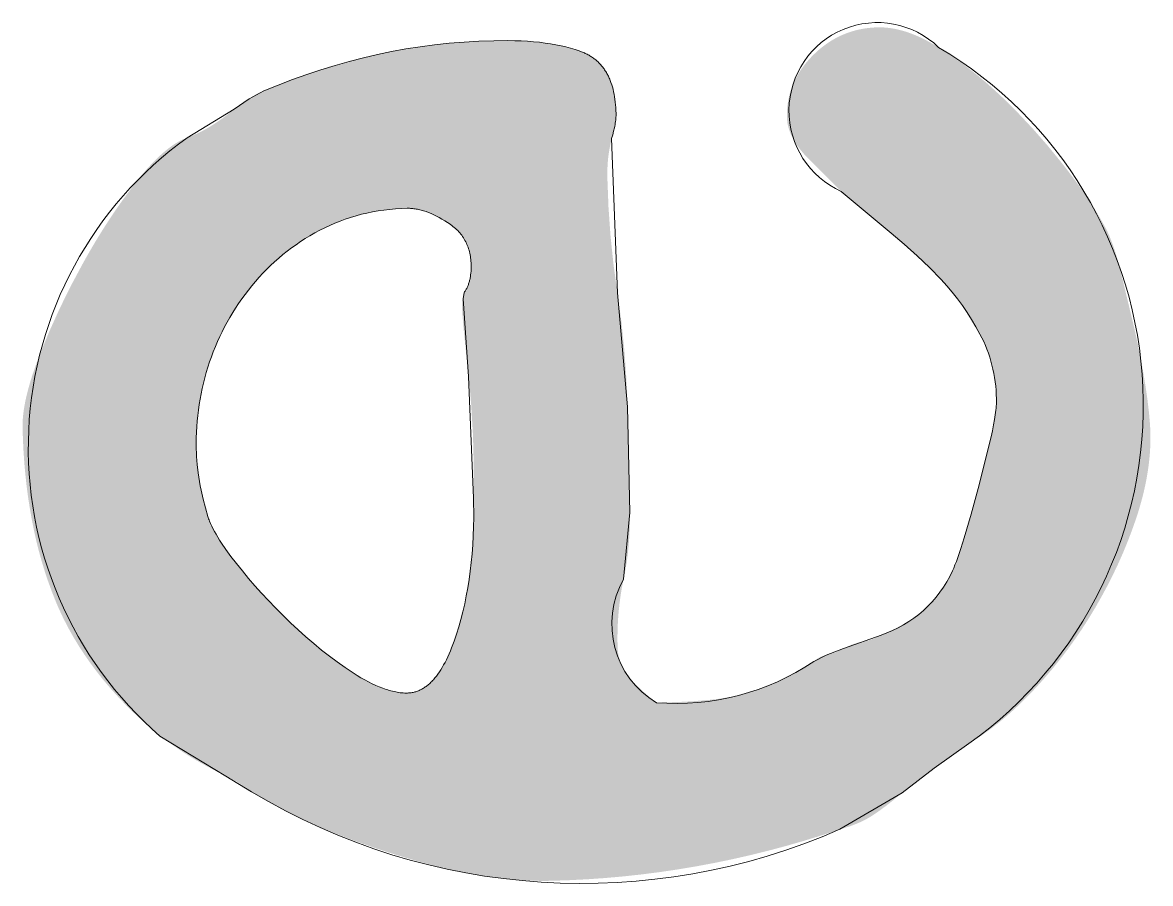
# Model space of a CAD drawing. Header units: millimetres. Extents: x 0 to 505, y 0 to 432.
# Drawn here: x 260.79 to 266.17, y 104.52 to 108.62 of the extents above; entities that cross this region are included whole.
import ezdxf

# ---------------------------------------------------------------- set-up
doc = ezdxf.new("R2010")
doc.units = ezdxf.units.MM
doc.header["$MEASUREMENT"] = 0
doc.layers.add('DEFAULT', color=4, linetype='Continuous')

msp = doc.modelspace()

# ---------------------------------------------------------------- hatches: boundary and pattern name
at = {"layer": 'DEFAULT', "extrusion": (0, 0, -1)}
h = msp.add_hatch(color=7, dxfattribs=at)
h.paths.add_polyline_path([(-265.1632, 108.5026), (-265.2026, 108.4773), (-265.2416, 108.4507), (-265.2802, 108.4228), (-265.3184, 108.3936), (-265.3563, 108.3631), (-265.3939, 108.3313), (-265.4311, 108.2981), (-265.468, 108.2636), (-265.5045, 108.2281), (-265.5406, 108.1915), (-265.6119, 108.1155), (-265.6817, 108.0358), (-265.7501, 107.9523), (-265.783, 107.9101), (-265.8141, 107.8687), (-265.8433, 107.8283), (-265.8705, 107.7887), (-265.8959, 107.7501), (-265.9193, 107.7123), (-265.9409, 107.6755), (-265.9606, 107.6395), (-265.9652, 107.6304), (-265.9698, 107.6208), (-265.9744, 107.6108), (-265.979, 107.6002), (-265.988, 107.5778), (-265.9969, 107.5535), (-266.0056, 107.5273), (-266.0141, 107.4992), (-266.0225, 107.4693), (-266.0308, 107.4375), (-266.0965, 107.1634), (-266.1122, 107.0922), (-266.1265, 107.0217), (-266.1393, 106.9519), (-266.1506, 106.883), (-266.1598, 106.8177), (-266.1667, 106.759), (-266.1712, 106.7071), (-266.1725, 106.6837), (-266.1733, 106.6621), (-266.1735, 106.638), (-266.1731, 106.6137), (-266.1721, 106.5892), (-266.1705, 106.5646), (-266.1683, 106.5397), (-266.1655, 106.5147), (-266.1621, 106.4894), (-266.1581, 106.464), (-266.1535, 106.4383), (-266.1483, 106.4125), (-266.1424, 106.3864), (-266.136, 106.3602), (-266.129, 106.3338), (-266.1214, 106.3071), (-266.1132, 106.2803), (-266.1043, 106.2533), (-266.0853, 106.1992), (-266.0647, 106.1454), (-266.0427, 106.0919), (-266.0191, 106.0388), (-265.994, 105.986), (-265.9675, 105.9336), (-265.9394, 105.8816), (-265.9099, 105.8298), (-265.879, 105.7788), (-265.8469, 105.7288), (-265.8137, 105.68), (-265.7793, 105.6323), (-265.7438, 105.5857), (-265.7072, 105.5402), (-265.6694, 105.4958), (-265.6305, 105.4525), (-265.5909, 105.4108), (-265.5511, 105.3713), (-265.511, 105.3342), (-265.4909, 105.3164), (-265.4707, 105.2993), (-265.4505, 105.2827), (-265.4302, 105.2666), (-265.4098, 105.2511), (-265.3894, 105.2362), (-265.3689, 105.2218), (-265.3483, 105.208), (-265.3277, 105.1948), (-265.307, 105.1821), (-265.2613, 105.1514), (-265.2185, 105.1217), (-265.1787, 105.0928), (-265.1418, 105.0646), (-264.9888, 104.9475), (-264.9537, 104.9179), (-264.9195, 104.8906), (-264.8859, 104.8656), (-264.8694, 104.854), (-264.8531, 104.8429), (-264.8449, 104.8376), (-264.8364, 104.8323), (-264.8278, 104.8272), (-264.8188, 104.8223), (-264.8097, 104.8175), (-264.8003, 104.8128), (-264.7906, 104.8082), (-264.7807, 104.8038), (-264.7706, 104.7996), (-264.7602, 104.7954), (-264.7496, 104.7914), (-264.7388, 104.7876), (-264.7164, 104.7803), (-264.693, 104.7735), (-264.6082, 104.7456), (-264.5231, 104.7193), (-264.4378, 104.6947), (-264.3523, 104.6718), (-264.2666, 104.6506), (-264.1807, 104.6311), (-264.0945, 104.6132), (-264.0081, 104.597), (-263.9215, 104.5825), (-263.8347, 104.5697), (-263.7477, 104.5585), (-263.6604, 104.549), (-263.5729, 104.5412), (-263.4852, 104.5351), (-263.3972, 104.5307), (-263.309, 104.5279), (-263.2697, 104.5276), (-263.2295, 104.5284), (-263.1886, 104.5302), (-263.1468, 104.5331), (-263.1042, 104.537), (-263.0608, 104.542), (-263.0166, 104.548), (-262.9715, 104.5551), (-262.9256, 104.5632), (-262.8789, 104.5724), (-262.7831, 104.594), (-262.684, 104.6199), (-262.5816, 104.65), (-262.4797, 104.6829), (-262.3822, 104.7171), (-262.2889, 104.7528), (-262.1999, 104.7899), (-262.1151, 104.8284), (-262.0743, 104.8482), (-262.0346, 104.8683), (-261.996, 104.8888), (-261.9584, 104.9096), (-261.9219, 104.9308), (-261.8865, 104.9523), (-261.8713, 104.9637), (-261.8561, 104.9744), (-261.8409, 104.9847), (-261.8257, 104.9943), (-261.8106, 105.0035), (-261.7954, 105.0121), (-261.7802, 105.0201), (-261.7649, 105.0276), (-261.7348, 105.0423), (-261.7046, 105.0577), (-261.6439, 105.0909), (-261.6148, 105.1078), (-261.5879, 105.124), (-261.5633, 105.1396), (-261.5408, 105.1545), (-261.4495, 105.2184), (-261.4061, 105.2551), (-261.3644, 105.2923), (-261.3242, 105.33), (-261.2857, 105.3682), (-261.2489, 105.407), (-261.2136, 105.4462), (-261.18, 105.486), (-261.148, 105.5262), (-261.1176, 105.567), (-261.0889, 105.6082), (-261.0617, 105.65), (-261.0362, 105.6923), (-261.0124, 105.735), (-260.9901, 105.7783), (-260.9695, 105.8221), (-260.9598, 105.8442), (-260.9505, 105.8664), (-260.9329, 105.9113), (-260.9163, 105.9571), (-260.9007, 106.0038), (-260.8862, 106.0513), (-260.8728, 106.0997), (-260.8604, 106.149), (-260.8491, 106.1992), (-260.8389, 106.2502), (-260.8297, 106.3021), (-260.8215, 106.3548), (-260.8144, 106.4084), (-260.8084, 106.4629), (-260.8034, 106.5182), (-260.7995, 106.5744), (-260.7966, 106.6314), (-260.7948, 106.6893), (-260.7947, 106.6977), (-260.7948, 106.7061), (-260.7951, 106.7148), (-260.7955, 106.7236), (-260.7961, 106.7326), (-260.7969, 106.7417), (-260.7989, 106.7605), (-260.8016, 106.78), (-260.8051, 106.8001), (-260.8092, 106.8209), (-260.814, 106.8424), (-260.8195, 106.8646), (-260.8257, 106.8874), (-260.8325, 106.9109), (-260.8401, 106.9351), (-260.8573, 106.9854), (-260.8772, 107.0385), (-260.922, 107.1472), (-260.9713, 107.2561), (-261.025, 107.365), (-261.0833, 107.474), (-261.1137, 107.5279), (-261.1446, 107.5803), (-261.1759, 107.6311), (-261.2076, 107.6804), (-261.2397, 107.7283), (-261.2722, 107.7746), (-261.3051, 107.8195), (-261.3384, 107.8629), (-261.355, 107.8837), (-261.3715, 107.9035), (-261.3877, 107.9222), (-261.4037, 107.9399), (-261.4195, 107.9566), (-261.4351, 107.9723), (-261.4505, 107.9869), (-261.4657, 108.0005), (-261.4807, 108.013), (-261.4881, 108.0189), (-261.4954, 108.0245), (-261.5027, 108.0299), (-261.51, 108.035), (-261.5172, 108.0398), (-261.5243, 108.0444), (-261.5314, 108.0488), (-261.5384, 108.0529), (-261.5454, 108.0567), (-261.5524, 108.0602), (-261.5592, 108.0635), (-261.5661, 108.0666), (-261.5728, 108.0694), (-261.5795, 108.0719), (-261.5929, 108.0769), (-261.6064, 108.0823), (-261.62, 108.0883), (-261.6336, 108.0947), (-261.6474, 108.1016), (-261.6612, 108.1089), (-261.6751, 108.1167), (-261.6891, 108.125), (-261.7032, 108.1338), (-261.7174, 108.143), (-261.7316, 108.1527), (-261.746, 108.1629), (-261.7604, 108.1736), (-261.7749, 108.1847), (-261.8042, 108.2083), (-261.8748, 108.2578), (-261.8837, 108.2638), (-261.8925, 108.2694), (-261.9014, 108.2747), (-261.9103, 108.2796), (-261.9192, 108.284), (-261.9236, 108.2862), (-261.9281, 108.2882), (-261.9325, 108.2901), (-261.937, 108.2919), (-261.9415, 108.2937), (-262.0821, 108.3487), (-262.15, 108.3729), (-262.2177, 108.3955), (-262.2852, 108.4163), (-262.3526, 108.4355), (-262.4199, 108.4529), (-262.487, 108.4688), (-262.5544, 108.4828), (-262.6223, 108.4952), (-262.6909, 108.5059), (-262.76, 108.515), (-262.8298, 108.5224), (-262.9002, 108.5281), (-262.9711, 108.5321), (-263.0427, 108.5345), (-263.1097, 108.535), (-263.1417, 108.5344), (-263.1727, 108.5333), (-263.2027, 108.5316), (-263.2318, 108.5295), (-263.2599, 108.5267), (-263.2871, 108.5234), (-263.3132, 108.5196), (-263.3384, 108.5153), (-263.3626, 108.5104), (-263.3858, 108.505), (-263.4081, 108.4991), (-263.4189, 108.4959), (-263.4294, 108.4926), (-263.4397, 108.4891), (-263.4497, 108.4856), (-263.4595, 108.4819), (-263.4691, 108.478), (-263.4738, 108.476), (-263.4784, 108.4739), (-263.4829, 108.4718), (-263.4874, 108.4695), (-263.4918, 108.4672), (-263.4961, 108.4648), (-263.5004, 108.4623), (-263.5046, 108.4597), (-263.5087, 108.4571), (-263.5128, 108.4544), (-263.5167, 108.4515), (-263.5206, 108.4487), (-263.5245, 108.4457), (-263.5282, 108.4426), (-263.5319, 108.4395), (-263.5355, 108.4363), (-263.5391, 108.433), (-263.5426, 108.4296), (-263.546, 108.4262), (-263.5493, 108.4227), (-263.5525, 108.4191), (-263.5557, 108.4154), (-263.5589, 108.4116), (-263.5619, 108.4077), (-263.5649, 108.4038), (-263.5678, 108.3998), (-263.5706, 108.3957), (-263.5734, 108.3915), (-263.576, 108.3873), (-263.5787, 108.383), (-263.5812, 108.3785), (-263.5837, 108.374), (-263.5861, 108.3695), (-263.5884, 108.3648), (-263.5907, 108.3601), (-263.5928, 108.3553), (-263.5949, 108.3504), (-263.597, 108.3454), (-263.599, 108.3403), (-263.6009, 108.3352), (-263.6044, 108.3247), (-263.6077, 108.3139), (-263.6108, 108.3027), (-263.6135, 108.2912), (-263.6159, 108.2794), (-263.6181, 108.2673), (-263.6199, 108.2549), (-263.6215, 108.2421), (-263.6228, 108.229), (-263.6238, 108.2156), (-263.6246, 108.2019), (-263.625, 108.1879), (-263.625, 108.1818), (-263.6249, 108.1755), (-263.6246, 108.1691), (-263.6241, 108.1624), (-263.6234, 108.1556), (-263.6225, 108.1486), (-263.6215, 108.1413), (-263.6202, 108.1339), (-263.6188, 108.1263), (-263.6172, 108.1185), (-263.6135, 108.1024), (-263.609, 108.0855), (-263.6038, 108.0678), (-263.5987, 108.044), (-263.5943, 108.021), (-263.5906, 107.9988), (-263.5877, 107.9774), (-263.5865, 107.9666), (-263.5856, 107.9553), (-263.5848, 107.9434), (-263.5842, 107.9309), (-263.5836, 107.9044), (-263.5838, 107.8755), (-263.5891, 107.7382), (-263.5988, 107.6018), (-263.613, 107.4662), (-263.6316, 107.3315), (-263.6502, 107.1968), (-263.6644, 107.0613), (-263.6741, 106.9249), (-263.6793, 106.7878), (-263.6793, 106.7877), (-263.69, 106.2849), (-263.6904, 106.2433), (-263.6896, 106.2022), (-263.6877, 106.1616), (-263.6847, 106.1216), (-263.6805, 106.0821), (-263.6752, 106.0431), (-263.6687, 106.0047), (-263.661, 105.9668), (-263.6535, 105.9289), (-263.647, 105.8904), (-263.6417, 105.8515), (-263.6375, 105.812), (-263.6344, 105.772), (-263.6325, 105.7315), (-263.6317, 105.6904), (-263.6321, 105.6488), (-263.6323, 105.6429), (-263.6326, 105.6369), (-263.633, 105.6311), (-263.6335, 105.6253), (-263.6342, 105.6196), (-263.635, 105.6139), (-263.6358, 105.6083), (-263.6368, 105.6028), (-263.638, 105.5973), (-263.6392, 105.5919), (-263.6405, 105.5866), (-263.642, 105.5813), (-263.6436, 105.576), (-263.6453, 105.5709), (-263.6471, 105.5658), (-263.649, 105.5607), (-263.6511, 105.5558), (-263.6532, 105.5508), (-263.6555, 105.546), (-263.6579, 105.5412), (-263.6604, 105.5365), (-263.663, 105.5318), (-263.6657, 105.5272), (-263.6685, 105.5227), (-263.6715, 105.5182), (-263.6746, 105.5138), (-263.6778, 105.5094), (-263.6811, 105.5051), (-263.6845, 105.5009), (-263.688, 105.4967), (-263.6916, 105.4926), (-263.6954, 105.4885), (-263.7107, 105.4726), (-263.726, 105.4573), (-263.7413, 105.4426), (-263.7566, 105.4284), (-263.7719, 105.4148), (-263.7871, 105.4018), (-263.8023, 105.3893), (-263.8175, 105.3774), (-263.9403, 105.3816), (-263.9949, 105.3846), (-264.0687, 105.3905), (-264.0921, 105.3931), (-264.1151, 105.396), (-264.1376, 105.3993), (-264.1598, 105.403), (-264.1816, 105.407), (-264.203, 105.4114), (-264.2241, 105.4162), (-264.2448, 105.4214), (-264.2653, 105.4271), (-264.2857, 105.4335), (-264.3059, 105.4403), (-264.3258, 105.4478), (-264.3455, 105.4557), (-264.3651, 105.4643), (-264.3844, 105.4734), (-264.4248, 105.4938), (-264.4689, 105.5172), (-264.5678, 105.5733), (-264.5693, 105.5748), (-264.5708, 105.5763), (-264.5724, 105.5777), (-264.5739, 105.5791), (-264.5755, 105.5804), (-264.5771, 105.5818), (-264.5788, 105.5831), (-264.5804, 105.5843), (-264.5821, 105.5855), (-264.5838, 105.5867), (-264.5855, 105.5879), (-264.5873, 105.589), (-264.589, 105.5901), (-264.5908, 105.5912), (-264.5926, 105.5922), (-264.5945, 105.5932), (-264.5963, 105.5942), (-264.5982, 105.5951), (-264.6001, 105.596), (-264.6021, 105.5968), (-264.604, 105.5977), (-264.606, 105.5985), (-264.608, 105.5992), (-264.61, 105.5999), (-264.6121, 105.6006), (-264.6141, 105.6013), (-264.6162, 105.6019), (-264.6183, 105.6025), (-264.6205, 105.603), (-264.6226, 105.6036), (-264.627, 105.6045), (-264.6315, 105.6054), (-264.6362, 105.6064), (-264.6409, 105.6076), (-264.6457, 105.6089), (-264.6506, 105.6104), (-264.6556, 105.612), (-264.6607, 105.6138), (-264.6658, 105.6157), (-264.6711, 105.6177), (-264.6764, 105.6199), (-264.6874, 105.6247), (-264.6987, 105.6302), (-264.7103, 105.6362), (-264.7221, 105.6421), (-264.7337, 105.6475), (-264.7394, 105.65), (-264.7451, 105.6523), (-264.7508, 105.6545), (-264.7564, 105.6566), (-264.7619, 105.6585), (-264.7674, 105.6603), (-264.7729, 105.662), (-264.7783, 105.6635), (-264.7837, 105.6648), (-264.789, 105.6661), (-264.7943, 105.6671), (-264.7995, 105.6681), (-264.8048, 105.669), (-264.8101, 105.6701), (-264.8154, 105.6713), (-264.8208, 105.6727), (-264.8262, 105.6741), (-264.8317, 105.6758), (-264.8372, 105.6776), (-264.8427, 105.6795), (-264.8483, 105.6815), (-264.8539, 105.6837), (-264.8596, 105.6861), (-264.8653, 105.6886), (-264.8711, 105.6912), (-264.8769, 105.694), (-264.8887, 105.7), (-264.9124, 105.71), (-264.9361, 105.7208), (-264.9598, 105.7327), (-264.9835, 105.7454), (-265.0071, 105.7591), (-265.0308, 105.7738), (-265.0544, 105.7894), (-265.0779, 105.806), (-265.0896, 105.8147), (-265.0954, 105.8192), (-265.101, 105.8239), (-265.1066, 105.8287), (-265.1121, 105.8336), (-265.1175, 105.8387), (-265.1229, 105.8439), (-265.1281, 105.8492), (-265.1333, 105.8546), (-265.1385, 105.8602), (-265.1435, 105.8659), (-265.1485, 105.8717), (-265.1534, 105.8777), (-265.1582, 105.8838), (-265.163, 105.89), (-265.1723, 105.9028), (-265.1813, 105.9161), (-265.19, 105.9299), (-265.1984, 105.9443), (-265.2066, 105.9591), (-265.2144, 105.9745), (-265.222, 105.9903), (-265.2352, 106.0197), (-265.2414, 106.0346), (-265.248, 106.0514), (-265.2548, 106.0701), (-265.2696, 106.1131), (-265.2858, 106.1636), (-265.3192, 106.2767), (-265.3525, 106.3987), (-265.4132, 106.6455), (-265.4196, 106.6746), (-265.4251, 106.7019), (-265.4296, 106.7272), (-265.4333, 106.7507), (-265.4361, 106.7723), (-265.4372, 106.7824), (-265.438, 106.792), (-265.4387, 106.8012), (-265.4391, 106.8098), (-265.4393, 106.818), (-265.4392, 106.8258), (-265.4385, 106.8466), (-265.4372, 106.8672), (-265.4354, 106.8877), (-265.4329, 106.9079), (-265.43, 106.9279), (-265.4264, 106.9478), (-265.4224, 106.9674), (-265.4177, 106.9869), (-265.4125, 107.0062), (-265.4068, 107.0252), (-265.4004, 107.0441), (-265.3936, 107.0627), (-265.3861, 107.0812), (-265.3782, 107.0995), (-265.3696, 107.1175), (-265.3605, 107.1354), (-265.3413, 107.1706), (-265.3209, 107.2049), (-265.2994, 107.2385), (-265.2767, 107.2714), (-265.253, 107.3034), (-265.2282, 107.3347), (-265.2024, 107.3652), (-265.1754, 107.3949), (-265.1191, 107.4528), (-265.0605, 107.5092), (-264.9998, 107.564), (-264.9369, 107.6173), (-264.6991, 107.8158), (-264.54, 107.9742), (-264.5282, 107.9866), (-264.517, 107.999), (-264.5067, 108.0114), (-264.5018, 108.0175), (-264.497, 108.0237), (-264.4925, 108.0298), (-264.4882, 108.036), (-264.484, 108.0421), (-264.48, 108.0483), (-264.4763, 108.0544), (-264.4727, 108.0605), (-264.4693, 108.0666), (-264.466, 108.0727), (-264.463, 108.0788), (-264.4601, 108.0849), (-264.4575, 108.091), (-264.455, 108.0971), (-264.4527, 108.1032), (-264.4506, 108.1092), (-264.4487, 108.1153), (-264.447, 108.1213), (-264.4454, 108.1274), (-264.4441, 108.1334), (-264.4429, 108.1395), (-264.4419, 108.1455), (-264.4412, 108.1515), (-264.4406, 108.1576), (-264.4401, 108.1636), (-264.4399, 108.1696), (-264.4398, 108.18), (-264.44, 108.1904), (-264.4404, 108.2006), (-264.4411, 108.2108), (-264.442, 108.221), (-264.4432, 108.231), (-264.4447, 108.241), (-264.4464, 108.2509), (-264.4484, 108.2607), (-264.4506, 108.2705), (-264.4531, 108.2801), (-264.4558, 108.2897), (-264.4589, 108.2993), (-264.4621, 108.3087), (-264.4657, 108.3181), (-264.4694, 108.3274), (-264.4735, 108.3366), (-264.4778, 108.3458), (-264.4824, 108.3548), (-264.4872, 108.3638), (-264.4923, 108.3728), (-264.4976, 108.3816), (-264.5032, 108.3904), (-264.509, 108.3991), (-264.5151, 108.4077), (-264.5215, 108.4162), (-264.5281, 108.4247), (-264.535, 108.4331), (-264.5422, 108.4414), (-264.5496, 108.4496), (-264.5572, 108.4578), (-264.5651, 108.4658), (-264.5733, 108.4737), (-264.5815, 108.4814), (-264.5898, 108.4888), (-264.5982, 108.496), (-264.6068, 108.5029), (-264.6154, 108.5096), (-264.6241, 108.516), (-264.6329, 108.5222), (-264.6418, 108.5282), (-264.6508, 108.5339), (-264.6599, 108.5394), (-264.6691, 108.5446), (-264.6785, 108.5496), (-264.6879, 108.5544), (-264.6973, 108.5589), (-264.7069, 108.5631), (-264.7166, 108.5671), (-264.7264, 108.5709), (-264.7363, 108.5745), (-264.7463, 108.5777), (-264.7564, 108.5808), (-264.7666, 108.5836), (-264.7769, 108.5861), (-264.7872, 108.5884), (-264.7977, 108.5905), (-264.8083, 108.5923), (-264.819, 108.5939), (-264.8297, 108.5952), (-264.8406, 108.5963), (-264.8516, 108.5972), (-264.8626, 108.5978), (-264.8738, 108.5981), (-264.8821, 108.5982), (-264.8904, 108.5981), (-264.8988, 108.5978), (-264.9072, 108.5973), (-264.9156, 108.5966), (-264.9242, 108.5956), (-264.9327, 108.5945), (-264.9414, 108.5932), (-264.95, 108.5917), (-264.9587, 108.59), (-264.9675, 108.5881), (-264.9763, 108.586), (-264.9852, 108.5837), (-264.9941, 108.5813), (-265.0031, 108.5786), (-265.0121, 108.5757), (-265.0212, 108.5726), (-265.0303, 108.5693), (-265.0487, 108.5621), (-265.0673, 108.5542), (-265.0861, 108.5455), (-265.1051, 108.5359), (-265.1242, 108.5256), (-265.1436, 108.5145)], flags=0)
h.paths.add_polyline_path([(-262.2117, 107.6302), (-262.2356, 107.6424), (-262.2598, 107.6537), (-262.2842, 107.6644), (-262.3089, 107.6743), (-262.334, 107.6835), (-262.3593, 107.6919), (-262.3849, 107.6995), (-262.4109, 107.7065), (-262.4371, 107.7126), (-262.4636, 107.7181), (-262.4904, 107.7228), (-262.5175, 107.7268), (-262.5449, 107.73), (-262.5726, 107.7325), (-262.6006, 107.7342), (-262.6288, 107.7352), (-262.6341, 107.7353), (-262.6394, 107.7352), (-262.6447, 107.7349), (-262.6501, 107.7345), (-262.6556, 107.734), (-262.6611, 107.7334), (-262.6667, 107.7326), (-262.6723, 107.7317), (-262.6779, 107.7306), (-262.6836, 107.7294), (-262.6894, 107.728), (-262.6952, 107.7265), (-262.701, 107.7249), (-262.7069, 107.7231), (-262.7129, 107.7212), (-262.7189, 107.7192), (-262.7311, 107.7146), (-262.7434, 107.7096), (-262.756, 107.7039), (-262.7687, 107.6978), (-262.7817, 107.691), (-262.7949, 107.6837), (-262.8082, 107.6759), (-262.8218, 107.6675), (-262.8285, 107.6631), (-262.835, 107.6586), (-262.8413, 107.6539), (-262.8474, 107.6491), (-262.8533, 107.6443), (-262.859, 107.6392), (-262.8645, 107.6341), (-262.8698, 107.6288), (-262.8748, 107.6235), (-262.8797, 107.618), (-262.8844, 107.6123), (-262.8888, 107.6066), (-262.893, 107.6007), (-262.8971, 107.5947), (-262.9009, 107.5886), (-262.9045, 107.5824), (-262.9079, 107.576), (-262.9111, 107.5696), (-262.9141, 107.563), (-262.9169, 107.5563), (-262.9195, 107.5494), (-262.9218, 107.5425), (-262.924, 107.5354), (-262.926, 107.5282), (-262.9277, 107.5209), (-262.9292, 107.5134), (-262.9306, 107.5059), (-262.9317, 107.4982), (-262.9326, 107.4904), (-262.9333, 107.4825), (-262.9338, 107.4744), (-262.9341, 107.4663), (-262.9342, 107.4559), (-262.934, 107.4459), (-262.9335, 107.4361), (-262.9327, 107.4266), (-262.9316, 107.4173), (-262.931, 107.4128), (-262.9302, 107.4083), (-262.9294, 107.404), (-262.9286, 107.3996), (-262.9277, 107.3954), (-262.9266, 107.3912), (-262.9256, 107.3871), (-262.9244, 107.3831), (-262.9232, 107.3791), (-262.9219, 107.3752), (-262.9206, 107.3713), (-262.9191, 107.3676), (-262.9176, 107.3639), (-262.9161, 107.3603), (-262.9144, 107.3567), (-262.9127, 107.3532), (-262.9109, 107.3498), (-262.9091, 107.3464), (-262.9071, 107.3431), (-262.9051, 107.3399), (-262.9031, 107.3368), (-262.9009, 107.3337), (-262.901, 107.328), (-262.9009, 107.3253), (-262.9008, 107.3228), (-262.9006, 107.3204), (-262.9005, 107.3182), (-262.9002, 107.3161), (-262.9001, 107.3151), (-262.8999, 107.3142), (-262.8997, 107.3133), (-262.8996, 107.3124), (-262.8994, 107.3115), (-262.8992, 107.3107), (-262.8989, 107.3099), (-262.8987, 107.3092), (-262.8985, 107.3085), (-262.8983, 107.3082), (-262.8982, 107.3078), (-262.8981, 107.3075), (-262.8979, 107.3072), (-262.8978, 107.3069), (-262.8976, 107.3066), (-262.8975, 107.3063), (-262.8973, 107.306), (-262.8972, 107.3058), (-262.897, 107.3055), (-262.8969, 107.3053), (-262.8967, 107.305), (-262.8965, 107.3048), (-262.8963, 107.3046), (-262.8962, 107.3043), (-262.896, 107.3041), (-262.8958, 107.3039), (-262.8956, 107.3038), (-262.8954, 107.3036), (-262.8952, 107.3034), (-262.8951, 107.3031), (-262.8949, 107.3029), (-262.8947, 107.3027), (-262.8945, 107.3024), (-262.8944, 107.3022), (-262.8942, 107.3019), (-262.8941, 107.3017), (-262.8939, 107.3014), (-262.8938, 107.3011), (-262.8936, 107.3008), (-262.8935, 107.3005), (-262.8933, 107.3002), (-262.8932, 107.2999), (-262.8931, 107.2996), (-262.8928, 107.2989), (-262.8926, 107.2982), (-262.8923, 107.2974), (-262.8921, 107.2966), (-262.8919, 107.2958), (-262.8917, 107.295), (-262.8915, 107.2941), (-262.8914, 107.2932), (-262.8912, 107.2922), (-262.891, 107.2912), (-262.8908, 107.2891), (-262.8906, 107.2869), (-262.8904, 107.2846), (-262.8903, 107.2821), (-262.8902, 107.2795), (-262.8902, 107.2738), (-262.891, 107.2527), (-262.8927, 107.2255), (-262.8988, 107.1526), (-262.9217, 106.933), (-262.9286, 106.8651), (-262.9344, 106.7959), (-262.9427, 106.6535), (-262.9466, 106.5057), (-262.9465, 106.2613), (-262.9456, 106.2167), (-262.944, 106.1729), (-262.9415, 106.1298), (-262.9384, 106.0874), (-262.9344, 106.0458), (-262.9297, 106.0049), (-262.9242, 105.9648), (-262.918, 105.9253), (-262.911, 105.8866), (-262.9032, 105.8487), (-262.8946, 105.8114), (-262.8853, 105.7749), (-262.8753, 105.7392), (-262.8644, 105.7041), (-262.853, 105.6705), (-262.8411, 105.639), (-262.835, 105.6241), (-262.8288, 105.6097), (-262.8225, 105.5958), (-262.8161, 105.5825), (-262.8096, 105.5697), (-262.8029, 105.5574), (-262.7962, 105.5457), (-262.7894, 105.5346), (-262.7825, 105.5239), (-262.7754, 105.5138), (-262.7683, 105.5042), (-262.7647, 105.4997), (-262.761, 105.4952), (-262.7574, 105.4909), (-262.7537, 105.4867), (-262.7499, 105.4827), (-262.7462, 105.4787), (-262.7424, 105.475), (-262.7386, 105.4713), (-262.7348, 105.4678), (-262.731, 105.4644), (-262.7271, 105.4612), (-262.7232, 105.4581), (-262.7193, 105.4551), (-262.7153, 105.4523), (-262.7113, 105.4495), (-262.7073, 105.447), (-262.7033, 105.4445), (-262.6992, 105.4422), (-262.6952, 105.4401), (-262.691, 105.438), (-262.6869, 105.4361), (-262.6827, 105.4343), (-262.6786, 105.4327), (-262.6743, 105.4312), (-262.6701, 105.4298), (-262.6658, 105.4286), (-262.6615, 105.4275), (-262.6572, 105.4265), (-262.6529, 105.4257), (-262.6485, 105.425), (-262.6441, 105.4244), (-262.6397, 105.424), (-262.6352, 105.4237), (-262.6308, 105.4235), (-262.624, 105.4234), (-262.6171, 105.4236), (-262.6102, 105.424), (-262.6031, 105.4245), (-262.596, 105.4252), (-262.5888, 105.4262), (-262.5815, 105.4273), (-262.5742, 105.4287), (-262.5667, 105.4302), (-262.5592, 105.4319), (-262.5515, 105.4338), (-262.5438, 105.4359), (-262.536, 105.4383), (-262.5281, 105.4408), (-262.5202, 105.4435), (-262.5121, 105.4464), (-262.4957, 105.4528), (-262.479, 105.46), (-262.4619, 105.468), (-262.4445, 105.4767), (-262.4267, 105.4863), (-262.4086, 105.4966), (-262.3901, 105.5078), (-262.3713, 105.5197), (-262.3334, 105.545), (-262.2957, 105.5716), (-262.2581, 105.5995), (-262.2207, 105.6287), (-262.1835, 105.6593), (-262.1464, 105.6912), (-262.1094, 105.7244), (-262.0726, 105.759), (-262.0015, 105.8292), (-261.9348, 105.8996), (-261.9032, 105.9349), (-261.8726, 105.9702), (-261.8432, 106.0055), (-261.8149, 106.0408), (-261.7885, 106.0752), (-261.7649, 106.1077), (-261.7438, 106.1385), (-261.7343, 106.1532), (-261.7255, 106.1675), (-261.7173, 106.1813), (-261.7098, 106.1946), (-261.7029, 106.2076), (-261.6967, 106.22), (-261.6911, 106.2321), (-261.6863, 106.2436), (-261.6841, 106.2493), (-261.682, 106.2548), (-261.6802, 106.2602), (-261.6785, 106.2654), (-261.6664, 106.307), (-261.6557, 106.3487), (-261.6465, 106.3904), (-261.6424, 106.4112), (-261.6387, 106.4321), (-261.6327, 106.4732), (-261.6281, 106.5128), (-261.625, 106.5509), (-261.624, 106.5694), (-261.6234, 106.5875), (-261.6231, 106.6144), (-261.6234, 106.6411), (-261.6243, 106.6678), (-261.6257, 106.6943), (-261.6277, 106.7206), (-261.6302, 106.7469), (-261.6333, 106.773), (-261.6369, 106.7989), (-261.6412, 106.8248), (-261.646, 106.8505), (-261.6513, 106.8761), (-261.6572, 106.9016), (-261.6637, 106.9269), (-261.6707, 106.9521), (-261.6783, 106.9772), (-261.6865, 107.0022), (-261.6952, 107.0269), (-261.7044, 107.0514), (-261.7142, 107.0756), (-261.7245, 107.0995), (-261.7352, 107.1232), (-261.7466, 107.1466), (-261.7584, 107.1697), (-261.7707, 107.1926), (-261.7836, 107.2152), (-261.797, 107.2375), (-261.8109, 107.2596), (-261.8253, 107.2814), (-261.8403, 107.3029), (-261.8557, 107.3242), (-261.8717, 107.3451), (-261.8882, 107.3659), (-261.9052, 107.3862), (-261.9226, 107.406), (-261.9405, 107.4253), (-261.9587, 107.4441), (-261.9775, 107.4624), (-261.9966, 107.4802), (-262.0162, 107.4974), (-262.0362, 107.5142), (-262.0566, 107.5305), (-262.0775, 107.5463), (-262.0988, 107.5615), (-262.1205, 107.5763), (-262.1427, 107.5905), (-262.1653, 107.6043), (-262.1883, 107.6175)], flags=0)

# ---------------------------------------------------------------- linework, layer by layer
at = {"layer": 'DEFAULT', "color": 7, "lineweight": 0}
msp.add_lwpolyline([(265.1632, 108.5026, -0.543575), (265.307, 105.1821), (265.1418, 105.0646), (264.9888, 104.9475), (264.693, 104.7735, -0.243227), (261.8865, 104.9523), (261.7649, 105.0276), (261.4495, 105.2184, -0.484014), (261.5795, 108.0719), (261.8042, 108.2083), (261.8748, 108.2578), (261.946, 108.2953), (262.0141, 108.3229), (262.0821, 108.3487), (262.15, 108.3729), (262.2177, 108.3955), (262.2852, 108.4163), (262.3526, 108.4355), (262.4199, 108.4529), (262.487, 108.4688), (262.5544, 108.4828), (262.6223, 108.4952), (262.6909, 108.5059), (262.76, 108.515), (262.8298, 108.5224), (262.9002, 108.5281), (262.9711, 108.5321), (263.0427, 108.5345), (263.1097, 108.535), (263.1417, 108.5344), (263.1727, 108.5333), (263.2027, 108.5316), (263.2318, 108.5295), (263.2599, 108.5267), (263.2871, 108.5234), (263.3132, 108.5196), (263.3384, 108.5153), (263.3626, 108.5104), (263.3858, 108.505), (263.4081, 108.4991), (263.4189, 108.4959), (263.4294, 108.4926), (263.4397, 108.4891), (263.4497, 108.4856), (263.4595, 108.4819), (263.4691, 108.478), (263.4738, 108.476), (263.4784, 108.4739), (263.4829, 108.4718), (263.4874, 108.4695), (263.4918, 108.4672), (263.4961, 108.4648), (263.5004, 108.4623), (263.5046, 108.4597), (263.5087, 108.4571), (263.5128, 108.4544), (263.5167, 108.4515), (263.5206, 108.4487), (263.5245, 108.4457), (263.5282, 108.4426), (263.5319, 108.4395), (263.5355, 108.4363), (263.5391, 108.433), (263.5426, 108.4296), (263.546, 108.4262), (263.5493, 108.4227), (263.5525, 108.4191), (263.5557, 108.4154), (263.5589, 108.4116), (263.5619, 108.4077), (263.5649, 108.4038), (263.5678, 108.3998), (263.5706, 108.3957), (263.5734, 108.3915), (263.576, 108.3873), (263.5787, 108.383), (263.5812, 108.3785), (263.5837, 108.374), (263.5861, 108.3695), (263.5884, 108.3648), (263.5907, 108.3601), (263.5928, 108.3553), (263.5949, 108.3504), (263.597, 108.3454), (263.599, 108.3403), (263.6009, 108.3352), (263.6044, 108.3247), (263.6077, 108.3139), (263.6108, 108.3027), (263.6135, 108.2912), (263.6159, 108.2794), (263.6181, 108.2673), (263.6199, 108.2549), (263.6215, 108.2421), (263.6228, 108.229), (263.6238, 108.2156), (263.6246, 108.2019), (263.625, 108.1879), (263.625, 108.1818), (263.6249, 108.1755), (263.6246, 108.1691), (263.6241, 108.1624), (263.6234, 108.1556), (263.6225, 108.1486), (263.6215, 108.1413), (263.6202, 108.1339), (263.6188, 108.1263), (263.6172, 108.1185), (263.6135, 108.1024), (263.609, 108.0855), (263.6038, 108.0678), (263.6316, 107.3315), (263.6793, 106.7878), (263.69, 106.2849), (263.661, 105.9668, 0.406847), (263.8175, 105.3774, 0.168458), (264.5678, 105.5733), (264.627, 105.6045), (264.7103, 105.6362), (264.8887, 105.7, 0.210321), (265.2292, 106.0067), (265.2352, 106.0197), (265.2414, 106.0346), (265.248, 106.0514), (265.2548, 106.0701), (265.2696, 106.1131), (265.2858, 106.1636), (265.3192, 106.2767), (265.3525, 106.3987), (265.4132, 106.6455), (265.4196, 106.6746), (265.4251, 106.7019), (265.4296, 106.7272), (265.4333, 106.7507), (265.4361, 106.7723), (265.4372, 106.7824), (265.438, 106.792), (265.4387, 106.8012), (265.4391, 106.8098), (265.4393, 106.818), (265.4392, 106.8258), (265.4385, 106.8466), (265.4372, 106.8672), (265.4354, 106.8877), (265.4329, 106.9079), (265.43, 106.9279), (265.4264, 106.9478), (265.4224, 106.9674), (265.4177, 106.9869), (265.4125, 107.0062), (265.4068, 107.0252), (265.4004, 107.0441), (265.3936, 107.0627), (265.3861, 107.0812), (265.3782, 107.0995), (265.3696, 107.1175), (265.3605, 107.1354), (265.3413, 107.1706), (265.3209, 107.2049), (265.2994, 107.2385), (265.2767, 107.2714), (265.253, 107.3034), (265.2282, 107.3347), (265.2024, 107.3652), (265.1754, 107.3949), (265.1191, 107.4528), (265.0605, 107.5092), (264.9998, 107.564), (264.9369, 107.6173), (264.6991, 107.8158, -1.191851)], format="xyb", close=True, dxfattribs=at)
msp.add_lwpolyline([(262.2117, 107.6302), (262.1883, 107.6175), (262.1653, 107.6043), (262.1427, 107.5905), (262.1205, 107.5763), (262.0988, 107.5615), (262.0775, 107.5463), (262.0566, 107.5305), (262.0362, 107.5142), (262.0162, 107.4974), (261.9966, 107.4802), (261.9775, 107.4624), (261.9587, 107.4441), (261.9405, 107.4253), (261.9226, 107.406), (261.9052, 107.3862), (261.8882, 107.3659), (261.8717, 107.3451), (261.8557, 107.3242), (261.8403, 107.3029), (261.8253, 107.2814), (261.8109, 107.2596), (261.797, 107.2375), (261.7836, 107.2152), (261.7707, 107.1926), (261.7584, 107.1697), (261.7466, 107.1466), (261.7352, 107.1232), (261.7245, 107.0995), (261.7142, 107.0756), (261.7044, 107.0514), (261.6952, 107.0269), (261.6865, 107.0022), (261.6783, 106.9772), (261.6707, 106.9521), (261.6637, 106.9269), (261.6572, 106.9016), (261.6513, 106.8761), (261.646, 106.8505), (261.6412, 106.8248), (261.6369, 106.7989), (261.6333, 106.773), (261.6302, 106.7469), (261.6277, 106.7206), (261.6257, 106.6943), (261.6243, 106.6678), (261.6234, 106.6411), (261.6231, 106.6144), (261.6234, 106.5875), (261.624, 106.5694), (261.625, 106.5509), (261.6281, 106.5128), (261.6327, 106.4732), (261.6387, 106.4321), (261.6424, 106.4112), (261.6465, 106.3904), (261.6557, 106.3487), (261.6664, 106.307), (261.6785, 106.2654), (261.6802, 106.2602), (261.682, 106.2548), (261.6841, 106.2493), (261.6863, 106.2436), (261.6911, 106.2321), (261.6967, 106.22), (261.7029, 106.2076), (261.7098, 106.1946), (261.7173, 106.1813), (261.7255, 106.1675), (261.7343, 106.1532), (261.7438, 106.1385), (261.7649, 106.1077), (261.7885, 106.0752), (261.8149, 106.0408), (261.8432, 106.0055), (261.8726, 105.9702), (261.9032, 105.9349), (261.9348, 105.8996), (262.0015, 105.8292), (262.0726, 105.759), (262.1094, 105.7244), (262.1464, 105.6912), (262.1835, 105.6593), (262.2207, 105.6287), (262.2581, 105.5995), (262.2957, 105.5716), (262.3334, 105.545), (262.3713, 105.5197), (262.3901, 105.5078), (262.4086, 105.4966), (262.4267, 105.4863), (262.4445, 105.4767), (262.4619, 105.468), (262.479, 105.46), (262.4957, 105.4528), (262.5121, 105.4464), (262.5202, 105.4435), (262.5281, 105.4408), (262.536, 105.4383), (262.5438, 105.4359), (262.5515, 105.4338), (262.5592, 105.4319), (262.5667, 105.4302), (262.5742, 105.4287), (262.5815, 105.4273), (262.5888, 105.4262), (262.596, 105.4252), (262.6031, 105.4245), (262.6102, 105.424), (262.6171, 105.4236), (262.624, 105.4234), (262.6308, 105.4235), (262.6352, 105.4237), (262.6397, 105.424), (262.6441, 105.4244), (262.6485, 105.425), (262.6529, 105.4257), (262.6572, 105.4265), (262.6615, 105.4275), (262.6658, 105.4286), (262.6701, 105.4298), (262.6743, 105.4312), (262.6786, 105.4327), (262.6827, 105.4343), (262.6869, 105.4361), (262.691, 105.438), (262.6952, 105.4401), (262.6992, 105.4422), (262.7033, 105.4445), (262.7073, 105.447), (262.7113, 105.4495), (262.7153, 105.4523), (262.7193, 105.4551), (262.7232, 105.4581), (262.7271, 105.4612), (262.731, 105.4644), (262.7348, 105.4678), (262.7386, 105.4713), (262.7424, 105.475), (262.7462, 105.4787), (262.7499, 105.4827), (262.7537, 105.4867), (262.7574, 105.4909), (262.761, 105.4952), (262.7647, 105.4997), (262.7683, 105.5042), (262.7754, 105.5138), (262.7825, 105.5239), (262.7894, 105.5346), (262.7962, 105.5457), (262.8029, 105.5574), (262.8096, 105.5697), (262.8161, 105.5825), (262.8225, 105.5958), (262.8288, 105.6097), (262.835, 105.6241), (262.8411, 105.639), (262.853, 105.6705), (262.8644, 105.7041), (262.8753, 105.7392), (262.8853, 105.7749), (262.8946, 105.8114), (262.9032, 105.8487), (262.911, 105.8866), (262.918, 105.9253), (262.9242, 105.9648), (262.9297, 106.0049), (262.9344, 106.0458), (262.9384, 106.0874), (262.9415, 106.1298), (262.944, 106.1729), (262.9456, 106.2167), (262.9465, 106.2613), (262.946, 106.3527), (262.9217, 106.933), (262.8956, 107.3038), (262.9009, 107.3337), (262.9031, 107.3368), (262.9051, 107.3399), (262.9071, 107.3431), (262.9091, 107.3464), (262.9109, 107.3498), (262.9127, 107.3532), (262.9144, 107.3567), (262.9161, 107.3603), (262.9176, 107.3639), (262.9191, 107.3676), (262.9206, 107.3713), (262.9219, 107.3752), (262.9232, 107.3791), (262.9244, 107.3831), (262.9256, 107.3871), (262.9266, 107.3912), (262.9277, 107.3954), (262.9286, 107.3996), (262.9294, 107.404), (262.9302, 107.4083), (262.931, 107.4128), (262.9316, 107.4173), (262.9327, 107.4266), (262.9335, 107.4361), (262.934, 107.4459), (262.9342, 107.4559), (262.9341, 107.4663), (262.9338, 107.4744), (262.9333, 107.4825), (262.9326, 107.4904), (262.9317, 107.4982), (262.9306, 107.5059), (262.9292, 107.5134), (262.9277, 107.5209), (262.926, 107.5282), (262.924, 107.5354), (262.9218, 107.5425), (262.9195, 107.5494), (262.9169, 107.5563), (262.9141, 107.563), (262.9111, 107.5696), (262.9079, 107.576), (262.9045, 107.5824), (262.9009, 107.5886), (262.8971, 107.5947), (262.893, 107.6007), (262.8888, 107.6066), (262.8844, 107.6123), (262.8797, 107.618), (262.8748, 107.6235), (262.8698, 107.6288), (262.8645, 107.6341), (262.859, 107.6392), (262.8533, 107.6443), (262.8474, 107.6491), (262.8413, 107.6539), (262.835, 107.6586), (262.8285, 107.6631), (262.8218, 107.6675), (262.8082, 107.6759), (262.7949, 107.6837), (262.7817, 107.691), (262.7687, 107.6978), (262.756, 107.7039), (262.7434, 107.7096), (262.7311, 107.7146), (262.7189, 107.7192), (262.7129, 107.7212), (262.7069, 107.7231), (262.701, 107.7249), (262.6952, 107.7265), (262.6894, 107.728), (262.6836, 107.7294), (262.6779, 107.7306), (262.6723, 107.7317), (262.6667, 107.7326), (262.6611, 107.7334), (262.6556, 107.734), (262.6501, 107.7345), (262.6447, 107.7349), (262.6394, 107.7352), (262.6341, 107.7353), (262.6288, 107.7352), (262.6006, 107.7342), (262.5726, 107.7325), (262.5449, 107.73), (262.5175, 107.7268), (262.4904, 107.7228), (262.4636, 107.7181), (262.4371, 107.7126), (262.4109, 107.7065), (262.3849, 107.6995), (262.3593, 107.6919), (262.334, 107.6835), (262.3089, 107.6743), (262.2842, 107.6644), (262.2598, 107.6537), (262.2356, 107.6424)], close=True, dxfattribs=at)

doc.saveas('drawing.dxf')
